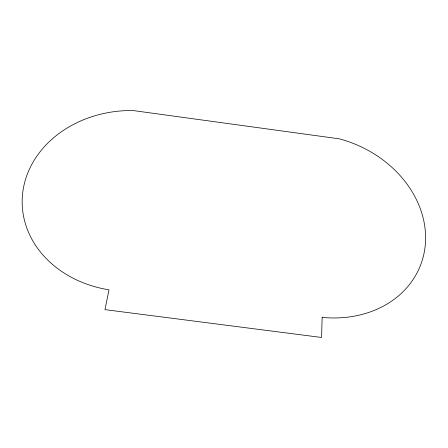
<?xml version="1.0" encoding="UTF-8"?>
<svg xmlns="http://www.w3.org/2000/svg" width="448" height="448" viewBox="0 0 448 448"><rect width="100%" height="100%" fill="white"/><g stroke="black" fill="none" stroke-linecap="round" stroke-linejoin="round"><path stroke-width="0.67" d="M322.14 317.386L321.58 337.467L104.978 309.646L109.015 289.828A108.046 90.44 -1.5 0 1 22.837 191.722A108.046 90.44 -1.5 0 1 132.983 110.533L339.203 138.818A107.089 89.023 21.5 0 1 425.253 245.246A107.089 89.023 21.5 0 1 322.14 317.386"/></g></svg>
